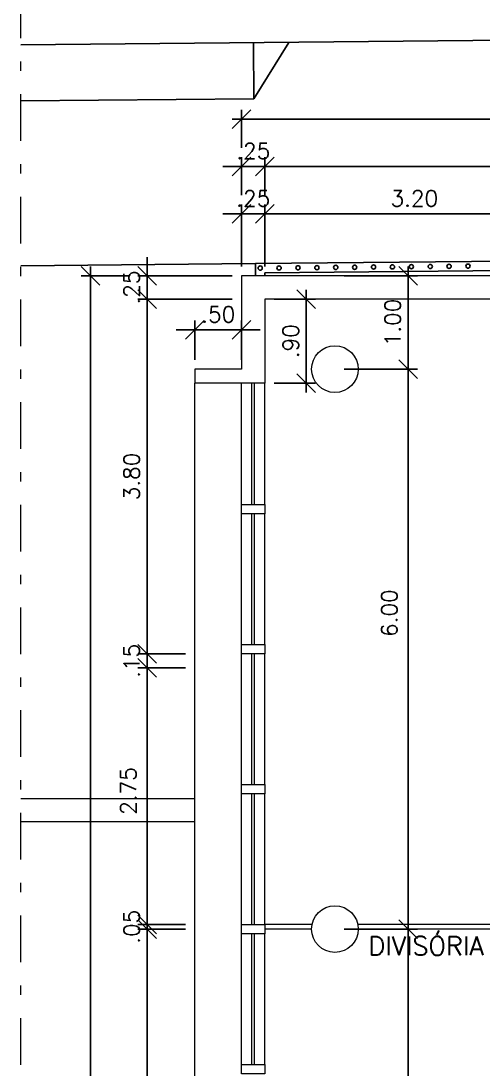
# Model space of a CAD drawing. Header units: millimetres. Extents: x 521 to 1055, y 261 to 520.
# Drawn here: x 663.89 to 668.84, y 415.75 to 426.98 of the extents above; entities that cross this region are included whole.
import ezdxf

# ---------------------------------------------------------------- set-up
doc = ezdxf.new("R2010")
doc.units = ezdxf.units.MM
doc.linetypes.add('CONTINU', pattern=[0])
doc.linetypes.add('DASHDOTX2', pattern=[2, 1, -0.5, 0, -0.5])
doc.layers.add('0.1', color=8, linetype='Continuous', lineweight=13)
for name, color, linetype in [('01', 8, 'Continuous'), ('02', 1, 'Continuous'), ('parede', 5, 'Continuous')]:
    doc.layers.add(name, color=color, linetype=linetype)
doc.styles.add('ROMANS', font='romans')
doc.styles.get("Standard").update_dxf_attribs({"font": 'romans.shx'})
doc.dimstyles.new('Fares Eng - 50', dxfattribs={"dimscale": 2, "dimtxt": 0.085, "dimasz": 0.1, "dimexe": 0.05, "dimexo": 0.05, "dimgap": 0.04, "dimtad": 1, "dimzin": 4, "dimdsep": 46, "dimtxsty": 'ROMANS', "dimblk1": 'OBLIQUE', "dimblk2": 'OBLIQUE', "dimsah": 1, "dimcen": 0.05, "dimdle": 0.05, "dimclrd": 8, "dimclre": 8, "dimclrt": 8, "dimaunit": 1, "dimadec": 0, "dimazin": 0, "dimtfac": 1, "dimtix": 1, "dimtmove": 2, "dimatfit": 0, "dimldrblk": 'OPEN90', "dimfxl": 1, "dimtolj": 1, "dimtzin": 0, "dimarcsym": 0})

# ---------------------------------------------------------------- blocks, each defined once
blk = doc.blocks.new('_OBLIQUE')
at = {"color": 0, "linetype": 'ByBlock'}
blk.add_line((-0.5, -0.5), (0.5, 0.5), dxfattribs=at)
blk = doc.blocks.new('*D316')
at = {"layer": '0.1', "color": 8, "linetype": 'CONTINU', "lineweight": -2, "transparency": 16777216}
for p, q in [((666.503, 424.346), (666.503, 425.011)), ((669.703, 424.346), (669.703, 425.011)), ((666.403, 424.911), (669.803, 424.911))]:
    blk.add_line(p, q, dxfattribs=at)
at = {"layer": 'DEFPOINTS', "color": 0, "linetype": 'CONTINU', "lineweight": -2, "transparency": 16777216}
for p in [(669.703, 424.911), (666.503, 424.246), (669.703, 424.246)]:
    blk.add_point(p, dxfattribs=at)
at = {"layer": '0.1', "color": 8, "linetype": 'CONTINU', "lineweight": -2, "transparency": 16777216, "xscale": 0.2, "yscale": 0.2, "zscale": 0.2, "rotation": 180}
blk.add_blockref('_OBLIQUE', (666.503, 424.911), dxfattribs=at)
at = {"layer": '0.1', "color": 8, "linetype": 'CONTINU', "lineweight": -2, "transparency": 16777216, "xscale": 0.2, "yscale": 0.2, "zscale": 0.2}
blk.add_blockref('_OBLIQUE', (669.703, 424.911), dxfattribs=at)
at = {"layer": '0.1', "color": 8, "linetype": 'CONTINU', "transparency": 16777216, "insert": (668.103, 425.076), "char_height": 0.17, "attachment_point": 5, "style": 'ROMANS'}
blk.add_mtext('\\A1;3.20', dxfattribs=at)
blk = doc.blocks.new('_Open90')
at = {"color": 0, "linetype": 'ByBlock', "lineweight": -2}
for p, q in [((0, 0), (-1, 0)), ((-0.5, 0.5), (0, 0)), ((0, 0), (-0.5, -0.5))]:
    blk.add_line(p, q, dxfattribs=at)
blk = doc.blocks.new('*D317')
at = {"layer": '0.1', "color": 8, "linetype": 'CONTINU', "lineweight": -2, "transparency": 16777216}
for p, q in [((666.253, 424.346), (666.253, 425.011)), ((666.503, 424.346), (666.503, 425.011)), ((666.253, 424.911), (666.053, 424.911)), ((666.503, 424.911), (666.253, 424.911)), ((666.503, 424.911), (666.703, 424.911))]:
    blk.add_line(p, q, dxfattribs=at)
at = {"layer": 'DEFPOINTS', "color": 0, "linetype": 'CONTINU', "lineweight": -2, "transparency": 16777216}
for p in [(666.253, 424.911), (666.253, 424.246), (666.503, 424.246)]:
    blk.add_point(p, dxfattribs=at)
at = {"layer": '0.1', "color": 8, "linetype": 'CONTINU', "lineweight": -2, "transparency": 16777216, "xscale": 0.2, "yscale": 0.2, "zscale": 0.2}
blk.add_blockref('_OBLIQUE', (666.253, 424.911), dxfattribs=at)
at = {"layer": '0.1', "color": 8, "linetype": 'CONTINU', "lineweight": -2, "transparency": 16777216, "xscale": 0.2, "yscale": 0.2, "zscale": 0.2, "rotation": 180}
blk.add_blockref('_OBLIQUE', (666.503, 424.911), dxfattribs=at)
at = {"layer": '0.1', "color": 8, "linetype": 'CONTINU', "transparency": 16777216, "insert": (666.378, 425.076), "char_height": 0.17, "attachment_point": 5, "style": 'ROMANS'}
blk.add_mtext('\\A1;.25', dxfattribs=at)
blk = doc.blocks.new('*D337')
at = {"layer": '0.1', "color": 8, "linetype": 'CONTINU', "lineweight": -2, "transparency": 16777216}
for p, q in [((666.503, 425.111), (666.503, 425.519)), ((672.853, 425.111), (672.853, 425.519)), ((672.953, 425.419), (666.403, 425.419))]:
    blk.add_line(p, q, dxfattribs=at)
at = {"layer": 'DEFPOINTS', "color": 0, "linetype": 'CONTINU', "lineweight": -2, "transparency": 16777216}
for p in [(666.503, 425.419), (666.503, 425.011), (672.853, 425.011)]:
    blk.add_point(p, dxfattribs=at)
at = {"layer": '0.1', "color": 8, "linetype": 'CONTINU', "lineweight": -2, "transparency": 16777216, "xscale": 0.2, "yscale": 0.2, "zscale": 0.2, "rotation": 180}
blk.add_blockref('_OBLIQUE', (666.503, 425.419), dxfattribs=at)
at = {"layer": '0.1', "color": 8, "linetype": 'CONTINU', "lineweight": -2, "transparency": 16777216, "xscale": 0.2, "yscale": 0.2, "zscale": 0.2}
blk.add_blockref('_OBLIQUE', (672.853, 425.419), dxfattribs=at)
at = {"layer": '0.1', "color": 8, "linetype": 'CONTINU', "transparency": 16777216, "insert": (669.678, 425.584), "char_height": 0.17, "attachment_point": 5, "style": 'ROMANS'}
blk.add_mtext('\\A1;6.35', dxfattribs=at)
blk = doc.blocks.new('*D338')
at = {"layer": '0.1', "color": 8, "linetype": 'CONTINU', "lineweight": -2, "transparency": 16777216}
for p, q in [((666.253, 425.111), (666.253, 425.519)), ((666.503, 425.111), (666.503, 425.519)), ((666.253, 425.419), (666.053, 425.419)), ((666.503, 425.419), (666.253, 425.419)), ((666.503, 425.419), (666.703, 425.419))]:
    blk.add_line(p, q, dxfattribs=at)
at = {"layer": 'DEFPOINTS', "color": 0, "linetype": 'CONTINU', "lineweight": -2, "transparency": 16777216}
for p in [(666.253, 425.419), (666.253, 425.011), (666.503, 425.011)]:
    blk.add_point(p, dxfattribs=at)
at = {"layer": '0.1', "color": 8, "linetype": 'CONTINU', "lineweight": -2, "transparency": 16777216, "xscale": 0.2, "yscale": 0.2, "zscale": 0.2}
blk.add_blockref('_OBLIQUE', (666.253, 425.419), dxfattribs=at)
at = {"layer": '0.1', "color": 8, "linetype": 'CONTINU', "lineweight": -2, "transparency": 16777216, "xscale": 0.2, "yscale": 0.2, "zscale": 0.2, "rotation": 180}
blk.add_blockref('_OBLIQUE', (666.503, 425.419), dxfattribs=at)
at = {"layer": '0.1', "color": 8, "linetype": 'CONTINU', "transparency": 16777216, "insert": (666.378, 425.584), "char_height": 0.17, "attachment_point": 5, "style": 'ROMANS'}
blk.add_mtext('\\A1;.25', dxfattribs=at)
blk = doc.blocks.new('*D339')
at = {"layer": '0.1', "color": 8, "linetype": 'CONTINU', "lineweight": -2, "transparency": 16777216}
for p, q in [((666.253, 425.619), (666.253, 426.027)), ((682.253, 425.619), (682.253, 426.027)), ((682.353, 425.927), (666.153, 425.927))]:
    blk.add_line(p, q, dxfattribs=at)
at = {"layer": 'DEFPOINTS', "color": 0, "linetype": 'CONTINU', "lineweight": -2, "transparency": 16777216}
for p in [(666.253, 425.927), (666.253, 425.519), (682.253, 425.519)]:
    blk.add_point(p, dxfattribs=at)
at = {"layer": '0.1', "color": 8, "linetype": 'CONTINU', "lineweight": -2, "transparency": 16777216, "xscale": 0.2, "yscale": 0.2, "zscale": 0.2, "rotation": 180}
blk.add_blockref('_OBLIQUE', (666.253, 425.927), dxfattribs=at)
at = {"layer": '0.1', "color": 8, "linetype": 'CONTINU', "lineweight": -2, "transparency": 16777216, "xscale": 0.2, "yscale": 0.2, "zscale": 0.2}
blk.add_blockref('_OBLIQUE', (682.253, 425.927), dxfattribs=at)
at = {"layer": '0.1', "color": 8, "linetype": 'CONTINU', "transparency": 16777216, "insert": (673.715, 426.183), "char_height": 0.17, "attachment_point": 5, "style": 'ROMANS'}
blk.add_mtext('\\A1;16.00', dxfattribs=at)
blk = doc.blocks.new('*D413')
at = {"layer": '0.1', "color": 8, "linetype": 'CONTINU', "lineweight": -2, "transparency": 16777216}
for p, q in [((665.753, 423.346), (665.753, 423.768)), ((666.253, 423.346), (666.253, 423.768)), ((665.753, 423.668), (665.553, 423.668)), ((665.753, 423.668), (666.253, 423.668)), ((666.253, 423.668), (666.453, 423.668))]:
    blk.add_line(p, q, dxfattribs=at)
at = {"layer": 'DEFPOINTS', "color": 0, "linetype": 'CONTINU', "lineweight": -2, "transparency": 16777216}
for p in [(666.253, 423.668), (665.753, 423.246), (666.253, 423.246)]:
    blk.add_point(p, dxfattribs=at)
at = {"layer": '0.1', "color": 8, "linetype": 'CONTINU', "lineweight": -2, "transparency": 16777216, "xscale": 0.2, "yscale": 0.2, "zscale": 0.2}
blk.add_blockref('_OBLIQUE', (665.753, 423.668), dxfattribs=at)
at = {"layer": '0.1', "color": 8, "linetype": 'CONTINU', "lineweight": -2, "transparency": 16777216, "xscale": 0.2, "yscale": 0.2, "zscale": 0.2, "rotation": 180}
blk.add_blockref('_OBLIQUE', (666.253, 423.668), dxfattribs=at)
at = {"layer": '0.1', "color": 8, "linetype": 'CONTINU', "transparency": 16777216, "insert": (666.003, 423.833), "char_height": 0.17, "attachment_point": 5, "style": 'ROMANS'}
blk.add_mtext('\\A1;.50', dxfattribs=at)
blk = doc.blocks.new('*D369')
at = {"layer": '0.1', "color": 8, "linetype": 'CONTINU', "lineweight": -2, "transparency": 16777216}
for p, q in [((665.24, 417.196), (665.24, 420.146)), ((665.653, 420.046), (665.14, 420.046)), ((665.653, 417.296), (665.14, 417.296))]:
    blk.add_line(p, q, dxfattribs=at)
at = {"layer": 'DEFPOINTS', "color": 0, "linetype": 'CONTINU', "lineweight": -2, "transparency": 16777216}
for p in [(665.24, 420.046), (665.753, 420.046), (665.753, 417.296)]:
    blk.add_point(p, dxfattribs=at)
at = {"layer": '0.1', "color": 8, "linetype": 'CONTINU', "lineweight": -2, "transparency": 16777216, "xscale": 0.2, "yscale": 0.2, "zscale": 0.2}
for p, rotation in [((665.24, 420.046), 90), ((665.24, 417.296), 270)]:
    blk.add_blockref('_OBLIQUE', p, dxfattribs=dict(at, rotation=rotation))
at = {"layer": '0.1', "color": 8, "linetype": 'CONTINU', "transparency": 16777216, "insert": (665.04, 418.726), "char_height": 0.17, "attachment_point": 5, "rotation": 90, "style": 'ROMANS'}
blk.add_mtext('\\A1;2.75', dxfattribs=at)
blk = doc.blocks.new('*D370')
at = {"layer": '0.1', "color": 8, "linetype": 'CONTINU', "lineweight": -2, "transparency": 16777216}
for p, q in [((665.24, 420.196), (665.24, 420.396)), ((665.653, 420.196), (665.14, 420.196)), ((665.24, 420.046), (665.24, 420.196)), ((665.653, 420.046), (665.14, 420.046)), ((665.24, 420.046), (665.24, 419.846))]:
    blk.add_line(p, q, dxfattribs=at)
at = {"layer": 'DEFPOINTS', "color": 0, "linetype": 'CONTINU', "lineweight": -2, "transparency": 16777216}
for p in [(665.24, 420.196), (665.753, 420.196), (665.753, 420.046)]:
    blk.add_point(p, dxfattribs=at)
at = {"layer": '0.1', "color": 8, "linetype": 'CONTINU', "lineweight": -2, "transparency": 16777216, "xscale": 0.2, "yscale": 0.2, "zscale": 0.2}
for p, rotation in [((665.24, 420.196), 270), ((665.24, 420.046), 90)]:
    blk.add_blockref('_OBLIQUE', p, dxfattribs=dict(at, rotation=rotation))
at = {"layer": '0.1', "color": 8, "linetype": 'CONTINU', "transparency": 16777216, "insert": (665.075, 420.121), "char_height": 0.17, "attachment_point": 5, "rotation": 90, "style": 'ROMANS'}
blk.add_mtext('\\A1;.15', dxfattribs=at)
blk = doc.blocks.new('*D371')
at = {"layer": '0.1', "color": 8, "linetype": 'CONTINU', "lineweight": -2, "transparency": 16777216}
for p, q in [((665.24, 420.096), (665.24, 424.096)), ((665.653, 423.996), (665.14, 423.996)), ((665.653, 420.196), (665.14, 420.196))]:
    blk.add_line(p, q, dxfattribs=at)
at = {"layer": 'DEFPOINTS', "color": 0, "linetype": 'CONTINU', "lineweight": -2, "transparency": 16777216}
for p in [(665.24, 423.996), (665.753, 423.996), (665.753, 420.196)]:
    blk.add_point(p, dxfattribs=at)
at = {"layer": '0.1', "color": 8, "linetype": 'CONTINU', "lineweight": -2, "transparency": 16777216, "xscale": 0.2, "yscale": 0.2, "zscale": 0.2}
for p, rotation in [((665.24, 423.996), 90), ((665.24, 420.196), 270)]:
    blk.add_blockref('_OBLIQUE', p, dxfattribs=dict(at, rotation=rotation))
at = {"layer": '0.1', "color": 8, "linetype": 'CONTINU', "transparency": 16777216, "insert": (665.075, 422.096), "char_height": 0.17, "attachment_point": 5, "rotation": 90, "style": 'ROMANS'}
blk.add_mtext('\\A1;3.80', dxfattribs=at)
blk = doc.blocks.new('*D372')
at = {"layer": '0.1', "color": 8, "linetype": 'CONTINU', "lineweight": -2, "transparency": 16777216}
for p, q in [((665.24, 424.246), (665.24, 424.446)), ((666.153, 424.246), (665.14, 424.246)), ((665.24, 423.996), (665.24, 424.246)), ((666.153, 423.996), (665.14, 423.996)), ((665.24, 423.996), (665.24, 423.796))]:
    blk.add_line(p, q, dxfattribs=at)
at = {"layer": 'DEFPOINTS', "color": 0, "linetype": 'CONTINU', "lineweight": -2, "transparency": 16777216}
for p in [(665.24, 424.246), (666.253, 424.246), (666.253, 423.996)]:
    blk.add_point(p, dxfattribs=at)
at = {"layer": '0.1', "color": 8, "linetype": 'CONTINU', "lineweight": -2, "transparency": 16777216, "xscale": 0.2, "yscale": 0.2, "zscale": 0.2}
for p, rotation in [((665.24, 424.246), 270), ((665.24, 423.996), 90)]:
    blk.add_blockref('_OBLIQUE', p, dxfattribs=dict(at, rotation=rotation))
at = {"layer": '0.1', "color": 8, "linetype": 'CONTINU', "transparency": 16777216, "insert": (665.075, 424.121), "char_height": 0.17, "attachment_point": 5, "rotation": 90, "style": 'ROMANS'}
blk.add_mtext('\\A1;.25', dxfattribs=at)
blk = doc.blocks.new('*D373')
at = {"layer": '0.1', "color": 8, "linetype": 'CONTINU', "lineweight": -2, "transparency": 16777216}
for p, q in [((664.633, 374.146), (664.633, 424.346)), ((665.04, 424.246), (664.533, 424.246)), ((665.04, 374.246), (664.533, 374.246))]:
    blk.add_line(p, q, dxfattribs=at)
at = {"layer": 'DEFPOINTS', "color": 0, "linetype": 'CONTINU', "lineweight": -2, "transparency": 16777216}
for p in [(664.633, 424.246), (665.14, 424.246), (665.14, 374.246)]:
    blk.add_point(p, dxfattribs=at)
at = {"layer": '0.1', "color": 8, "linetype": 'CONTINU', "lineweight": -2, "transparency": 16777216, "xscale": 0.2, "yscale": 0.2, "zscale": 0.2}
for p, rotation in [((664.633, 424.246), 90), ((664.633, 374.246), 270)]:
    blk.add_blockref('_OBLIQUE', p, dxfattribs=dict(at, rotation=rotation))
at = {"layer": '0.1', "color": 8, "linetype": 'CONTINU', "transparency": 16777216, "insert": (664.468, 399.246), "char_height": 0.17, "attachment_point": 5, "rotation": 90, "style": 'ROMANS'}
blk.add_mtext('\\A1;50.00', dxfattribs=at)
blk = doc.blocks.new('*D421')
at = {"layer": '0.1', "color": 8, "linetype": 'CONTINU', "lineweight": -2, "transparency": 16777216}
for p, q in [((668.036, 423.146), (668.036, 424.346)), ((667.353, 424.246), (668.136, 424.246)), ((667.353, 423.246), (668.136, 423.246))]:
    blk.add_line(p, q, dxfattribs=at)
at = {"layer": 'DEFPOINTS', "color": 0, "linetype": 'CONTINU', "lineweight": -2, "transparency": 16777216}
for p in [(667.253, 424.246), (668.036, 424.246), (667.253, 423.246)]:
    blk.add_point(p, dxfattribs=at)
at = {"layer": '0.1', "color": 8, "linetype": 'CONTINU', "lineweight": -2, "transparency": 16777216, "xscale": 0.2, "yscale": 0.2, "zscale": 0.2}
for p, rotation in [((668.036, 424.246), 90), ((668.036, 423.246), 270)]:
    blk.add_blockref('_OBLIQUE', p, dxfattribs=dict(at, rotation=rotation))
at = {"layer": '0.1', "color": 8, "linetype": 'CONTINU', "transparency": 16777216, "insert": (667.871, 423.746), "char_height": 0.17, "attachment_point": 5, "rotation": 90, "style": 'ROMANS'}
blk.add_mtext('\\A1;1.00', dxfattribs=at)
blk = doc.blocks.new('*D431')
at = {"layer": '0.1', "color": 8, "lineweight": -2, "transparency": 16777216}
for p, q in [((666.945, 422.996), (666.945, 424.096)), ((666.603, 423.996), (667.045, 423.996)), ((666.603, 423.096), (667.045, 423.096))]:
    blk.add_line(p, q, dxfattribs=at)
at = {"layer": 'DEFPOINTS', "color": 0, "lineweight": -2, "transparency": 16777216}
for p in [(666.503, 423.996), (666.945, 423.996), (666.503, 423.096)]:
    blk.add_point(p, dxfattribs=at)
at = {"layer": '0.1', "color": 8, "lineweight": -2, "transparency": 16777216, "xscale": 0.2, "yscale": 0.2, "zscale": 0.2}
for p, rotation in [((666.945, 423.996), 90), ((666.945, 423.096), 270)]:
    blk.add_blockref('_OBLIQUE', p, dxfattribs=dict(at, rotation=rotation))
at = {"layer": '0.1', "color": 8, "transparency": 16777216, "insert": (666.78, 423.546), "char_height": 0.17, "attachment_point": 5, "rotation": 90, "style": 'ROMANS'}
blk.add_mtext('\\A1;.90', dxfattribs=at)
blk = doc.blocks.new('*D656')
at = {"layer": '0.1', "color": 8, "linetype": 'CONTINU', "lineweight": -2, "transparency": 16777216}
for p, q in [((667.353, 417.246), (668.136, 417.246)), ((668.036, 411.146), (668.036, 417.346)), ((667.353, 411.246), (668.136, 411.246))]:
    blk.add_line(p, q, dxfattribs=at)
at = {"layer": 'DEFPOINTS', "color": 0, "linetype": 'CONTINU', "lineweight": -2, "transparency": 16777216}
for p in [(667.253, 417.246), (668.036, 417.246), (667.253, 411.246)]:
    blk.add_point(p, dxfattribs=at)
at = {"layer": '0.1', "color": 8, "linetype": 'CONTINU', "lineweight": -2, "transparency": 16777216, "xscale": 0.2, "yscale": 0.2, "zscale": 0.2}
for p, rotation in [((668.036, 417.246), 90), ((668.036, 411.246), 270)]:
    blk.add_blockref('_OBLIQUE', p, dxfattribs=dict(at, rotation=rotation))
at = {"layer": '0.1', "color": 8, "linetype": 'CONTINU', "transparency": 16777216, "insert": (667.871, 414.246), "char_height": 0.17, "attachment_point": 5, "rotation": 90, "style": 'ROMANS'}
blk.add_mtext('\\A1;6.00', dxfattribs=at)
blk = doc.blocks.new('*D657')
at = {"layer": '0.1', "color": 8, "linetype": 'CONTINU', "lineweight": -2, "transparency": 16777216}
for p, q in [((668.036, 417.146), (668.036, 423.346)), ((667.353, 423.246), (668.136, 423.246)), ((667.353, 417.246), (668.136, 417.246))]:
    blk.add_line(p, q, dxfattribs=at)
at = {"layer": 'DEFPOINTS', "color": 0, "linetype": 'CONTINU', "lineweight": -2, "transparency": 16777216}
for p in [(667.253, 423.246), (668.036, 423.246), (667.253, 417.246)]:
    blk.add_point(p, dxfattribs=at)
at = {"layer": '0.1', "color": 8, "linetype": 'CONTINU', "lineweight": -2, "transparency": 16777216, "xscale": 0.2, "yscale": 0.2, "zscale": 0.2}
for p, rotation in [((668.036, 423.246), 90), ((668.036, 417.246), 270)]:
    blk.add_blockref('_OBLIQUE', p, dxfattribs=dict(at, rotation=rotation))
at = {"layer": '0.1', "color": 8, "linetype": 'CONTINU', "transparency": 16777216, "insert": (667.836, 420.632), "char_height": 0.17, "attachment_point": 5, "rotation": 90, "style": 'ROMANS'}
blk.add_mtext('\\A1;6.00', dxfattribs=at)
blk = doc.blocks.new('SUP')
at = {"layer": '01', "color": 8}
for p, q in [((247.178, 61.922), (222.7, 61.679)), ((247.178, 61.822), (222.8, 61.58)), ((222.7, 61.547), (222.7, 61.679)), ((222.8, 61.547), (222.8, 61.58))]:
    blk.add_line(p, q, dxfattribs=at)
at = {"layer": '02', "color": 8}
for p, q in [((220.187, 64.022), (246.678, 64.272)), ((222.683, 63.445), (222.678, 64.045)), ((222.683, 63.445), (223.057, 64.049)), ((220.187, 63.422), (222.683, 63.445)), ((220.187, 61.654), (222.7, 61.679))]:
    blk.add_line(p, q, dxfattribs=at)
at = {"layer": 'parede', "color": 8}
for centre in [(223.761, 61.639), (223.964, 61.641), (224.166, 61.643), (224.369, 61.645), (224.571, 61.647), (224.773, 61.649), (224.976, 61.651), (222.75, 61.63), (222.952, 61.631), (223.154, 61.633), (223.357, 61.635), (223.559, 61.637)]:
    blk.add_circle(centre, 0.0225, dxfattribs=at)
blk = doc.blocks.new('*D3210')
at = {"layer": '0.1', "color": 8, "linetype": 'CONTINU', "lineweight": -2, "transparency": 16777216}
for p, q in [((665.24, 417.296), (665.24, 417.496)), ((665.653, 417.296), (665.14, 417.296)), ((665.653, 417.246), (665.14, 417.246)), ((665.24, 417.296), (665.24, 417.246)), ((665.24, 417.246), (665.24, 417.046))]:
    blk.add_line(p, q, dxfattribs=at)
at = {"layer": 'DEFPOINTS', "color": 0, "linetype": 'CONTINU', "lineweight": -2, "transparency": 16777216}
for p in [(665.24, 417.246), (665.753, 417.296), (665.753, 417.246)]:
    blk.add_point(p, dxfattribs=at)
at = {"layer": '0.1', "color": 8, "linetype": 'CONTINU', "lineweight": -2, "transparency": 16777216, "xscale": 0.2, "yscale": 0.2, "zscale": 0.2}
for p, rotation in [((665.24, 417.296), 270), ((665.24, 417.246), 90)]:
    blk.add_blockref('_OBLIQUE', p, dxfattribs=dict(at, rotation=rotation))
at = {"layer": '0.1', "color": 8, "linetype": 'CONTINU', "lineweight": -2, "transparency": 16777216, "insert": (665.075, 417.271), "char_height": 0.17, "attachment_point": 5, "rotation": 90, "style": 'ROMANS'}
blk.add_mtext('\\A1;.05', dxfattribs=at)
blk = doc.blocks.new('*D3211')
at = {"layer": '0.1', "color": 8, "linetype": 'CONTINU', "lineweight": -2, "transparency": 16777216}
for p, q in [((665.653, 417.246), (665.14, 417.246)), ((665.24, 411.196), (665.24, 417.346)), ((665.653, 411.296), (665.14, 411.296))]:
    blk.add_line(p, q, dxfattribs=at)
at = {"layer": 'DEFPOINTS', "color": 0, "linetype": 'CONTINU', "lineweight": -2, "transparency": 16777216}
for p in [(665.24, 417.246), (665.753, 417.246), (665.753, 411.296)]:
    blk.add_point(p, dxfattribs=at)
at = {"layer": '0.1', "color": 8, "linetype": 'CONTINU', "lineweight": -2, "transparency": 16777216, "xscale": 0.2, "yscale": 0.2, "zscale": 0.2}
for p, rotation in [((665.24, 417.246), 90), ((665.24, 411.296), 270)]:
    blk.add_blockref('_OBLIQUE', p, dxfattribs=dict(at, rotation=rotation))
at = {"layer": '0.1', "color": 8, "linetype": 'CONTINU', "lineweight": -2, "transparency": 16777216, "insert": (665.075, 414.271), "char_height": 0.17, "attachment_point": 5, "rotation": 90, "style": 'ROMANS'}
blk.add_mtext('\\A1;5.95', dxfattribs=at)

msp = doc.modelspace()

# ---------------------------------------------------------------- linework, layer by layer
at = {"layer": '0.1', "color": 8, "linetype": 'DASHDOTX2', "ltscale": 0.5}
msp.add_line((663.88995, 365.19275), (663.88995, 428.20423), dxfattribs=at)
at = {"layer": '0.1', "color": 7}
for p, q in [((666.25267, 424.24649), (666.25267, 423.24649)), ((670.00267, 424.24649), (666.25267, 424.24649)), ((666.50267, 423.99649), (666.50267, 423.09649)), ((669.70267, 423.99649), (666.50267, 423.99649)), ((665.75267, 423.24649), (665.75267, 423.09649)), ((666.25267, 423.24649), (665.75267, 423.24649)), ((666.50267, 423.09649), (665.75267, 423.09649))]:
    msp.add_line(p, q, dxfattribs=at)
at = {"layer": '0.1', "color": 8, "linetype": 'CONTINU'}
for p, q in [((665.75267, 375.39649), (665.75267, 423.09649)), ((666.25267, 421.79649), (666.25267, 423.09649)), ((666.36267, 421.79649), (666.36267, 423.09649)), ((666.39267, 421.79649), (666.39267, 423.09649)), ((666.50267, 421.79649), (666.50267, 423.09649)), ((666.25267, 420.29649), (666.25267, 421.69649)), ((666.36267, 420.29649), (666.36267, 421.69649)), ((666.39267, 420.29649), (666.39267, 421.69649)), ((666.50267, 420.29649), (666.50267, 421.69649)), ((666.25267, 418.79649), (666.25267, 420.19649)), ((666.36267, 418.79649), (666.36267, 420.19649)), ((666.39267, 418.79649), (666.39267, 420.19649)), ((666.50267, 420.09649), (666.50267, 420.19649)), ((666.50267, 420.04649), (666.50267, 420.09649)), ((666.50267, 418.79649), (666.50267, 420.04649)), ((666.25267, 417.29649), (666.25267, 418.69649)), ((666.36267, 417.29649), (666.36267, 418.69649)), ((666.39267, 417.29649), (666.39267, 418.69649)), ((666.50267, 417.29649), (666.50267, 418.69649)), ((667.00772, 417.29649), (666.50267, 417.29649)), ((667.00267, 417.24649), (666.50267, 417.24649)), ((671.63272, 417.29649), (667.49762, 417.29649)), ((671.62767, 417.24649), (667.50267, 417.24649)), ((666.25267, 415.79649), (666.25267, 417.19649)), ((666.36267, 415.79649), (666.36267, 417.19649)), ((666.39267, 415.79649), (666.39267, 417.19649)), ((666.50267, 415.79649), (666.50267, 417.19649))]:
    msp.add_line(p, q, dxfattribs=at)
at = {"layer": '0.1', "color": 8}
for p, q in [((663.88995, 418.64649), (665.75267, 418.64649)), ((665.75267, 418.39649), (663.88995, 418.39649))]:
    msp.add_line(p, q, dxfattribs=at)
at = {"layer": '0.1', "color": 8, "linetype": 'CONTINU'}
for points in [[(666.25267, 421.79649), (666.50267, 421.79649), (666.50267, 421.69649), (666.25267, 421.69649)], [(666.25267, 420.29649), (666.50267, 420.29649), (666.50267, 420.19649), (666.25267, 420.19649)], [(666.25267, 418.79649), (666.50267, 418.79649), (666.50267, 418.69649), (666.25267, 418.69649)], [(666.25267, 417.29649), (666.50267, 417.29649), (666.50267, 417.19649), (666.25267, 417.19649)], [(666.25267, 415.79649), (666.50267, 415.79649), (666.50267, 415.69649), (666.25267, 415.69649)]]:
    msp.add_lwpolyline(points, close=True, dxfattribs=at)
at = {"layer": '0.1', "color": 8}
msp.add_circle((667.25267, 423.24649), 0.25, dxfattribs=at)
at = {"layer": '0.1', "color": 7}
msp.add_circle((667.25267, 417.24649), 0.25, dxfattribs=at)

# ---------------------------------------------------------------- block references
at = {"layer": '0.1', "color": 8, "linetype": 'CONTINU', "lineweight": -2}
msp.add_blockref('SUP', (443.70263, 362.69961), dxfattribs=at)

# ---------------------------------------------------------------- texts
at = {"layer": '0.1', "color": 8}
msp.add_text('DIVISÓRIA', height=0.2, dxfattribs=at).set_placement((667.61167, 416.9651))

# ---------------------------------------------------------------- dimensions: what is measured, and where the dimension line sits
at = {"layer": '0.1', "color": 8, "linetype": 'CONTINU'}
dim = msp.add_linear_dim(base=(666.25267, 425.92676), p1=(682.25267, 425.51904), p2=(666.25267, 425.51904), dimstyle='Fares Eng - 50', dxfattribs=at)
dim.commit()
dim.dimension.update_dxf_attribs({"geometry": '*D339', "text_midpoint": (673.71485, 426.1828), "dimtype": 160})
for base, p1, p2, picture, middle in [((666.25267, 425.41904), (666.50267, 425.01132), (666.25267, 425.01132), '*D338', (666.37767, 425.58404)), ((666.50267, 425.41904), (672.85267, 425.01132), (666.50267, 425.01132), '*D337', (669.67767, 425.58404)), ((666.25267, 424.91132), (666.50267, 424.24649), (666.25267, 424.24649), '*D317', (666.37767, 425.07632)), ((669.70267, 424.91132), (666.50267, 424.24649), (669.70267, 424.24649), '*D316', (668.10267, 425.07632)), ((666.25267, 423.66781), (665.75267, 423.24649), (666.25267, 423.24649), '*D413', (666.00267, 423.83281))]:
    dim = msp.add_linear_dim(base=base, p1=p1, p2=p2, dimstyle='Fares Eng - 50', dxfattribs=at)
    dim.commit()
    dim.dimension.update_dxf_attribs({"geometry": picture, "text_midpoint": middle})
for base, p1, p2, picture, middle in [((665.24032, 424.24649), (666.25267, 423.99649), (666.25267, 424.24649), '*D372', (665.07532, 424.12149)), ((664.63261, 424.24649), (665.14032, 374.24649), (665.14032, 424.24649), '*D373', (664.46761, 399.24649)), ((668.03555, 424.24649), (667.25267, 423.24649), (667.25267, 424.24649), '*D421', (667.87055, 423.74649)), ((665.24032, 423.99649), (665.75267, 420.19649), (665.75267, 423.99649), '*D371', (665.07532, 422.09649)), ((665.24032, 420.19649), (665.75267, 420.04649), (665.75267, 420.19649), '*D370', (665.07532, 420.12149)), ((668.03555, 417.24649), (667.25267, 411.24649), (667.25267, 417.24649), '*D656', (667.87055, 414.24649))]:
    dim = msp.add_linear_dim(base=base, p1=p1, p2=p2, angle=90, dimstyle='Fares Eng - 50', dxfattribs=at)
    dim.commit()
    dim.dimension.update_dxf_attribs({"geometry": picture, "text_midpoint": middle})
at = {"layer": '0.1', "color": 7}
dim = msp.add_linear_dim(base=(666.94457, 423.99649), p1=(666.50267, 423.09649), p2=(666.50267, 423.99649), angle=90, dimstyle='Fares Eng - 50', dxfattribs=at)
dim.commit()
dim.dimension.update_dxf_attribs({"geometry": '*D431', "text_midpoint": (666.77957, 423.54649)})
at = {"layer": '0.1', "color": 8, "linetype": 'CONTINU'}
for base, p1, p2, picture, middle in [((668.03555, 423.24649), (667.25267, 417.24649), (667.25267, 423.24649), '*D657', (667.83555, 420.6322)), ((665.24032, 420.04649), (665.75267, 417.29649), (665.75267, 420.04649), '*D369', (665.04032, 418.72628))]:
    dim = msp.add_linear_dim(base=base, p1=p1, p2=p2, angle=90, dimstyle='Fares Eng - 50', dxfattribs=at)
    dim.commit()
    dim.dimension.update_dxf_attribs({"geometry": picture, "text_midpoint": middle, "dimtype": 160})
at = {"layer": '0.1', "color": 8, "linetype": 'CONTINU', "lineweight": -2}
for p1, picture, middle in [((665.75267, 417.29649), '*D3210', (665.07532, 417.27149)), ((665.75267, 411.29649), '*D3211', (665.07532, 414.27149))]:
    dim = msp.add_linear_dim(base=(665.24032, 417.24649), p1=p1, p2=(665.75267, 417.24649), angle=90, dimstyle='Fares Eng - 50', dxfattribs=at)
    dim.commit()
    dim.dimension.update_dxf_attribs({"geometry": picture, "text_midpoint": middle})

doc.saveas('drawing.dxf')
